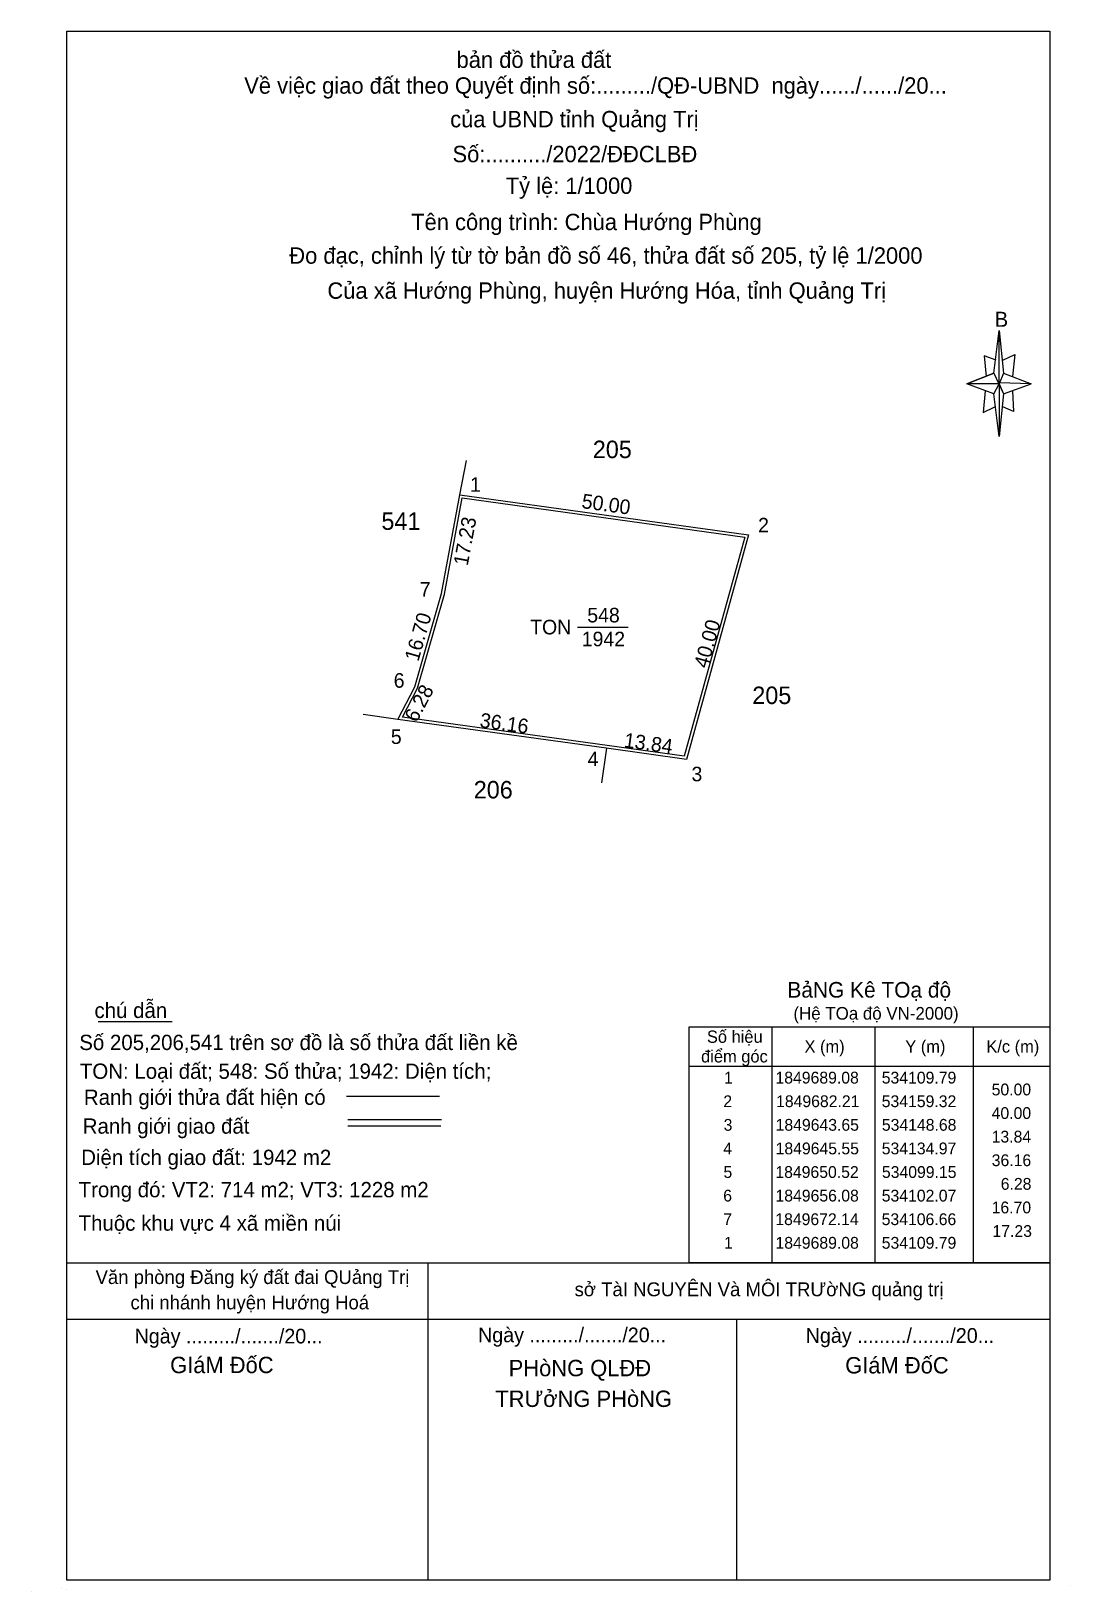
# Model space of a CAD drawing. Extents: x 534036 to 534215, y 1849501 to 1849769.
import ezdxf

# ---------------------------------------------------------------- set-up
doc = ezdxf.new("R2010")
doc.units = 0
for name, color, linetype in [('Level 1', 7, 'Continuous'), ('Level 10', 7, 'Continuous'), ('Level 13', 7, 'Continuous'), ('Level 17', 7, 'Continuous'), ('Level 27', 7, 'Continuous'), ('Level 36', 7, 'Continuous'), ('Level 49', 7, 'Continuous'), ('Level 5', 7, 'Continuous'), ('Level 53', 7, 'Continuous'), ('Level 6', 7, 'Continuous'), ('Level 63', 7, 'Continuous'), ('Level 9', 7, 'Continuous')]:
    doc.layers.add(name, color=color, linetype=linetype)

msp = doc.modelspace()

# ---------------------------------------------------------------- linework, layer by layer
at = {"layer": 'Level 10'}
for points in [[(534099.15, 1849650.52), (534102.07, 1849656.08), (534106.66, 1849672.14), (534109.79, 1849689.08), (534159.32, 1849682.21), (534148.68, 1849643.65), (534134.97, 1849645.55)], [(534099.92, 1849650.92), (534102.54, 1849655.89), (534107.15, 1849672.03), (534110.2, 1849688.52), (534158.68, 1849681.79), (534148.31, 1849644.2)]]:
    msp.add_lwpolyline(points, close=True, dxfattribs=at)
at = {"layer": 'Level 17'}
msp.add_line((534047.71, 1849598.64), (534060.41, 1849598.64), dxfattribs=at)
at = {"layer": 'Level 27'}
for p, q in [((534109.79, 1849689.08), (534110.91, 1849694.97)), ((534099.15, 1849650.52), (534093.21, 1849651.35)), ((534134.97, 1849645.55), (534134.13, 1849639.61))]:
    msp.add_line(p, q, dxfattribs=at)
at = {"layer": 'Level 5'}
for p, q in [((534201.48, 1849709.92), (534202.39, 1849717.26)), ((534201.85, 1849712.17), (534199.79, 1849712.92)), ((534199.79, 1849712.92), (534200.14, 1849709.39)), ((534202.99, 1849712.17), (534205.04, 1849713.14)), ((534205.04, 1849713.14), (534204.64, 1849709.39)), ((534201.48, 1849709.92), (534196.81, 1849708.09)), ((534196.81, 1849708.09), (534201.48, 1849709.92)), ((534202.39, 1849708.09), (534201.48, 1849709.92)), ((534201.48, 1849709.92), (534203.13, 1849706.39)), ((534203.13, 1849709.92), (534207.84, 1849708.09)), ((534201.48, 1849706.39), (534196.81, 1849708.09)), ((534202.39, 1849708.09), (534196.81, 1849708.09)), ((534199.99, 1849706.92), (534199.6, 1849703.17)), ((534207.84, 1849708.09), (534202.39, 1849708.26)), ((534202.39, 1849708.26), (534202.39, 1849708.09)), ((534202.39, 1849708.09), (534203.13, 1849706.39)), ((534203.13, 1849706.39), (534202.39, 1849699.09)), ((534203.13, 1849706.39), (534207.84, 1849708.09)), ((534203.13, 1849706.39), (534207.84, 1849708.09)), ((534204.64, 1849706.92), (534204.85, 1849703.39)), ((534199.6, 1849703.17), (534201.64, 1849704.14)), ((534204.85, 1849703.39), (534202.99, 1849704.14)), ((534042.34, 1849557.24), (534211.09, 1849557.24)), ((534104.37, 1849502.76), (534104.37, 1849557.24)), ((534042.34, 1849547.56), (534211.09, 1849547.56)), ((534042.34, 1849547.56), (534210.71, 1849547.56)), ((534042.34, 1849547.56), (534210.71, 1849547.56)), ((534042.34, 1849502.76), (534042.34, 1849547.56)), ((534042.34, 1849502.76), (534042.34, 1849547.56)), ((534157.36, 1849502.76), (534157.36, 1849547.56)), ((534211.09, 1849502.76), (534042.34, 1849502.76)), ((534041.46, 1849501.31), (534041.46, 1849501.31)), ((534041.46, 1849501.31), (534041.46, 1849501.31)), ((534041.46, 1849501.31), (534041.46, 1849501.31)), ((534042.21, 1849501.19), (534042.21, 1849501.19)), ((534042.21, 1849501.19), (534042.21, 1849501.19)), ((534042.21, 1849501.19), (534042.21, 1849501.19))]:
    msp.add_line(p, q, dxfattribs=at)
for points in [[(534042.34, 1849768.64), (534211.09, 1849768.64), (534211.09, 1849502.76), (534042.34, 1849502.76)], [(534202.39, 1849717.26), (534203.13, 1849709.92), (534202.39, 1849708.09)], [(534202.39, 1849708.09), (534202.39, 1849699.09), (534201.48, 1849706.39)]]:
    msp.add_lwpolyline(points, close=True, dxfattribs=at)
at = {"layer": 'Level 6'}
for p, q in [((534090.3, 1849585.86), (534106.3, 1849585.86)), ((534090.55, 1849581.83), (534106.64, 1849581.83)), ((534090.55, 1849580.76), (534106.53, 1849580.76)), ((534042.34, 1849557.24), (534211.09, 1849557.24)), ((534036.2, 1849500.77), (534036.2, 1849500.77)), ((534036.2, 1849500.77), (534036.2, 1849500.77)), ((534036.2, 1849500.77), (534036.2, 1849500.77)), ((534214.66, 1849501.81), (534214.66, 1849501.81)), ((534214.66, 1849501.81), (534214.66, 1849501.81)), ((534214.66, 1849501.81), (534214.66, 1849501.81)), ((534214.66, 1849501.81), (534214.66, 1849501.81)), ((534214.66, 1849501.81), (534214.66, 1849501.81)), ((534214.66, 1849501.81), (534214.66, 1849501.81))]:
    msp.add_line(p, q, dxfattribs=at)
at = {"layer": 'Level 63'}
for p, q in [((534163.33, 1849597.74), (534163.33, 1849557.24)), ((534181.05, 1849597.74), (534181.05, 1849557.24)), ((534197.93, 1849597.74), (534197.93, 1849557.24)), ((534149.16, 1849590.99), (534211.09, 1849590.99))]:
    msp.add_line(p, q, dxfattribs=at)
msp.add_lwpolyline([(534149.16, 1849597.74), (534211.09, 1849597.74), (534211.09, 1849557.24), (534149.16, 1849557.24)], close=True, dxfattribs=at)
at = {"layer": 'Level 9'}
msp.add_line((534129.98, 1849666.36), (534138.67, 1849666.36), dxfattribs=at)

# ---------------------------------------------------------------- texts
at = {"layer": 'Level 1'}
for s, height, p in [('BảNG Kê TOạ độ ', 2.681, (534166.02, 1849602.76)), ('(Hệ TOạ độ VN-2000)', 2.1681, (534167.05, 1849598.98))]:
    msp.add_text(s, height=height, dxfattribs=at).set_placement(p)
at = {"layer": 'Level 13'}
for s, p in [('548', (534131.66, 1849667.16)), ('TON', (534121.85, 1849665.11)), ('1942', (534130.71, 1849663.06))]:
    msp.add_text(s, height=2.5, dxfattribs=at).set_placement(p)
at = {"layer": 'Level 36'}
for s, p in [('205', (534132.61, 1849695.36)), ('541', (534096.32, 1849683.05)), ('205', (534159.99, 1849653.15)), ('206', (534112.17, 1849636.95))]:
    msp.add_text(s, height=3, dxfattribs=at).set_placement(p)
at = {"layer": 'Level 49'}
for s, rotation, p in [('50.00', 352.1007, (534130.59, 1849686.8)), ('17.23', 79.5254, (534111.13, 1849676.78)), ('16.70', 74.0498, (534102.66, 1849660.34)), ('40.00', 74.5712, (534152.33, 1849659.15)), ('6.28', 62.2924, (534102.38, 1849649.85)), ('36.16', 352.1007, (534113.1, 1849649.19)), ('13.84', 352.1007, (534137.85, 1849645.76))]:
    msp.add_text(s, height=2.5, rotation=rotation, dxfattribs=at).set_placement(p)
at = {"layer": 'Level 5'}
for s, height, p in [('bản đồ thửa đất', 2.8125, (534109.22, 1849762.34)), ('Về việc giao đất theo Quyết định số:........./QĐ-UBND  ngày....../....../20...', 2.8125, (534072.77, 1849757.91)), ('của UBND tỉnh Quảng Trị', 2.8125, (534108.13, 1849752.14)), ('Số:........../2022/ĐĐCLBĐ', 2.8125, (534108.53, 1849746.15)), ('Tỷ lệ: 1/1000', 2.8125, (534117.66, 1849740.71)), ('Tên công trình: Chùa Hướng Phùng', 2.8125, (534101.43, 1849734.49)), ('Đo đạc, chỉnh lý từ tờ bản đồ số 46, thửa đất số 205, tỷ lệ 1/2000 ', 2.8125, (534080.51, 1849728.73)), ('Của xã Hướng Phùng, huyện Hướng Hóa, tỉnh Quảng Trị', 2.8125, (534087.05, 1849722.71)), ('B', 2.58, (534201.61, 1849717.9)), ('Ngày ........./......./20...', 2.525, (534053.95, 1849543.4)), ('Ngày ........./......./20...', 2.525, (534112.91, 1849543.6)), ('Ngày ........./......./20...', 2.5312, (534169.15, 1849543.5)), ('GIáM ĐốC', 2.812, (534060.05, 1849538.3)), ('PHòNG QLĐĐ', 2.812, (534118.17, 1849537.77)), ('GIáM ĐốC', 2.812, (534175.94, 1849538.25)), ('TRƯởNG PHòNG', 2.8125, (534115.87, 1849532.5))]:
    msp.add_text(s, height=height, dxfattribs=at).set_placement(p)
at = {"layer": 'Level 53'}
for s, height, p in [('1', 2.02, (534155.13, 1849588.01)), ('1849689.08', 2.025, (534163.97, 1849588.01)), ('534109.79', 2.025, (534182.21, 1849588.01)), ('50.00', 2.025, (534201.08, 1849585.98)), ('2', 2.02, (534155.01, 1849583.96)), ('1849682.21', 2.025, (534164.07, 1849583.96)), ('534159.32', 2.025, (534182.21, 1849583.96)), ('40.00', 2.025, (534201.08, 1849581.93)), ('3', 2.02, (534155.07, 1849579.91)), ('1849643.65', 2.025, (534163.99, 1849579.91)), ('534148.68', 2.025, (534182.23, 1849579.91)), ('13.84', 2.025, (534201.08, 1849577.88)), ('4', 2.02, (534155, 1849575.86)), ('1849645.55', 2.025, (534163.99, 1849575.86)), ('534134.97', 2.025, (534182.21, 1849575.86)), ('36.16', 2.025, (534201.09, 1849573.83)), ('5', 2.02, (534155.04, 1849571.81)), ('1849650.52', 2.025, (534163.95, 1849571.81)), ('534099.15', 2.025, (534182.24, 1849571.81)), ('6.28', 2.025, (534202.64, 1849569.78)), ('6', 2.02, (534155, 1849567.76)), ('1849656.08', 2.025, (534163.97, 1849567.76)), ('534102.07', 2.025, (534182.21, 1849567.76)), ('16.70', 2.025, (534201.08, 1849565.73)), ('7', 2.02, (534155.01, 1849563.71)), ('1849672.14', 2.025, (534163.94, 1849563.71)), ('534106.66', 2.025, (534182.2, 1849563.71)), ('1', 2.02, (534155.13, 1849559.66)), ('1849689.08', 2.025, (534163.97, 1849559.66)), ('534109.79', 2.025, (534182.21, 1849559.66)), ('17.23', 2.025, (534201.22, 1849561.68))]:
    msp.add_text(s, height=height, dxfattribs=at).set_placement(p)
at = {"layer": 'Level 6'}
for s, height, p in [('chú dẫn', 2.623, (534047.06, 1849599.26)), ('Số 205,206,541 trên sơ đồ là số thửa đất liền kề', 2.625, (534044.45, 1849593.76)), ('TON: Loại đất; 548: Số thửa; 1942: Diện tích;', 2.625, (534044.55, 1849588.82)), ('Ranh giới thửa đất hiện có ', 2.6227, (534045.25, 1849584.35)), ('Ranh giới giao đất', 2.6227, (534045.05, 1849579.4)), ('Diện tích giao đất: 1942 m2', 2.625, (534044.78, 1849574.03)), ('Trong đó: VT2: 714 m2; VT3: 1228 m2', 2.6249, (534044.34, 1849568.49)), ('Thuộc khu vực 4 xã miền núi', 2.6249, (534044.34, 1849562.75)), (' Văn phòng Đăng ký đất đai QUảng Trị', 2.3761, (534046.37, 1849553.6)), ('sở TàI NGUYÊN Và MÔI TRƯờNG quảng trị', 2.3813, (534129.48, 1849551.5)), ('chi nhánh huyện Hướng Hoá', 2.3761, (534053.25, 1849549.25))]:
    msp.add_text(s, height=height, dxfattribs=at).set_placement(p)
at = {"layer": 'Level 63'}
for s, p in [('Số hiệu', (534152.2, 1849595)), ('điểm góc', (534151.2, 1849591.63)), ('X (m)', (534168.95, 1849593.32)), ('Y (m)', (534186.25, 1849593.32)), ('K/c (m)', (534200.17, 1849593.32))]:
    msp.add_text(s, height=2.109, dxfattribs=at).set_placement(p)
at = {"layer": 'Level 9'}
for s, p in [('1', (534111.53, 1849689.58)), ('2', (534160.98, 1849682.61)), ('7', (534102.9, 1849671.58)), ('6', (534098.43, 1849655.95)), ('5', (534097.94, 1849646.3)), ('4', (534131.72, 1849642.49)), ('3', (534149.55, 1849639.89))]:
    msp.add_text(s, height=2.5, dxfattribs=at).set_placement(p)

doc.saveas('drawing.dxf')
